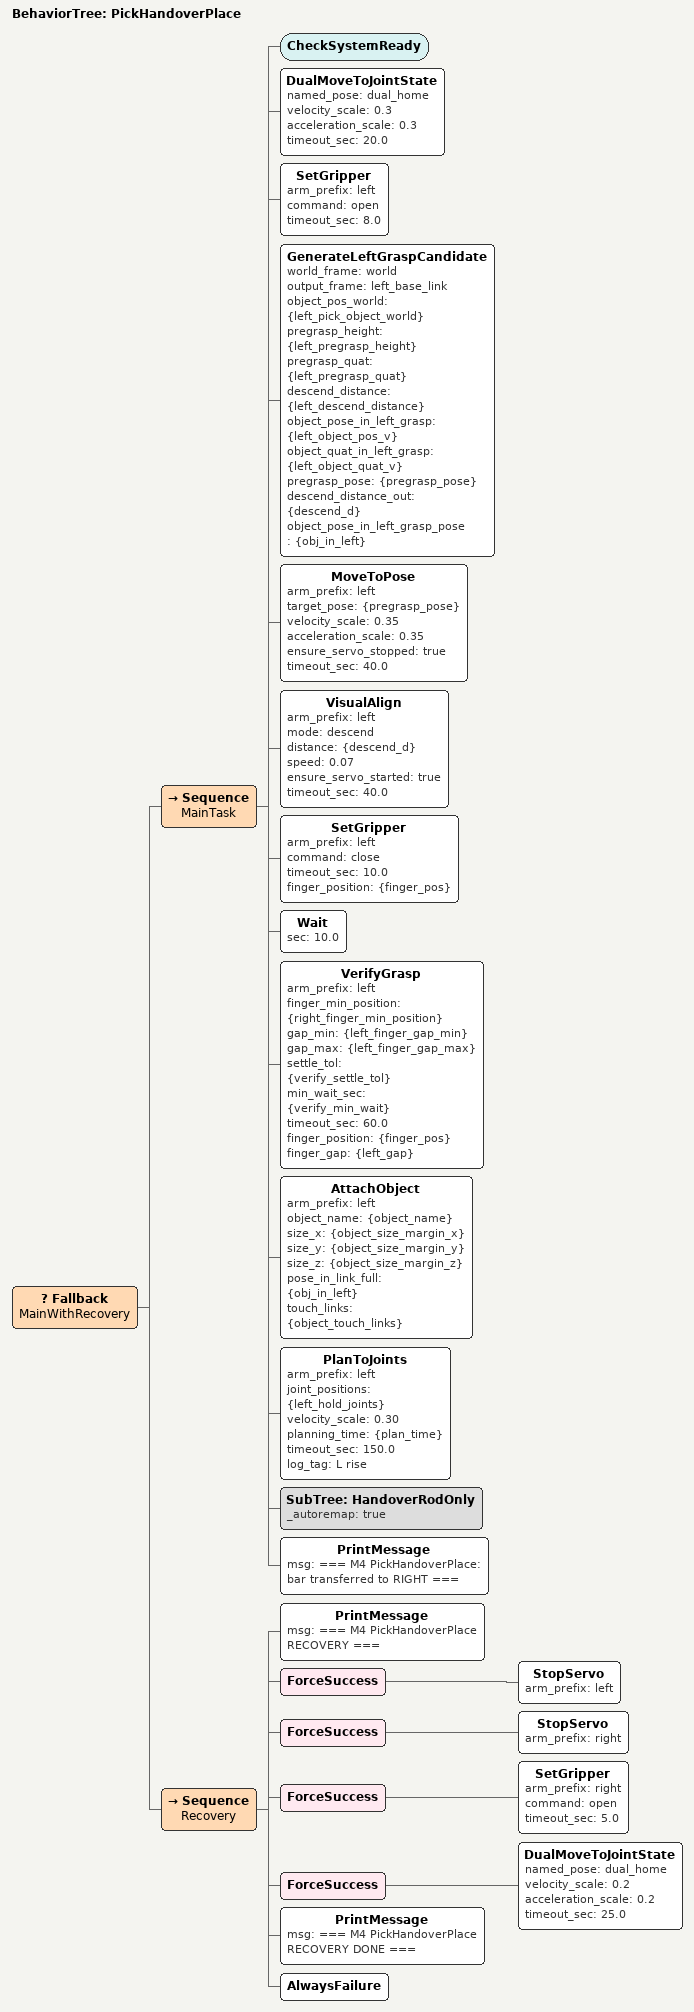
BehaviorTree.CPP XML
<root BTCPP_format="4">

  <BehaviorTree ID="PickHandoverPlace">
    <Fallback name="MainWithRecovery">

      <!-- ==================== 主任务 ==================== -->
      <Sequence name="MainTask">
        <CheckSystemReady />

        <!-- 起点：双臂 home -->
        <DualMoveToJointState named_pose="dual_home"
            velocity_scale="0.3" acceleration_scale="0.3"
            timeout_sec="20.0" />

        <SetGripper arm_prefix="left" command="open" timeout_sec="8.0" />

        <GenerateLeftGraspCandidate
            world_frame="world" output_frame="left_base_link"
            object_pos_world="{left_pick_object_world}"
            pregrasp_height="{left_pregrasp_height}"
            pregrasp_quat="{left_pregrasp_quat}"
            descend_distance="{left_descend_distance}"
            object_pose_in_left_grasp="{left_object_pos_v}"
            object_quat_in_left_grasp="{left_object_quat_v}"
            pregrasp_pose="{pregrasp_pose}"
            descend_distance_out="{descend_d}"
            object_pose_in_left_grasp_pose="{obj_in_left}" />

        <MoveToPose arm_prefix="left" target_pose="{pregrasp_pose}"
            velocity_scale="0.35" acceleration_scale="0.35"
            ensure_servo_stopped="true"
            timeout_sec="40.0" />

        <VisualAlign arm_prefix="left" mode="descend"
            distance="{descend_d}"
            speed="0.07"
            ensure_servo_started="true"
            timeout_sec="40.0" />

        <SetGripper arm_prefix="left" command="close"
            timeout_sec="10.0" finger_position="{finger_pos}" />
        <Wait sec="10.0" />
        <VerifyGrasp arm_prefix="left"
            finger_min_position="{right_finger_min_position}"
            gap_min="{left_finger_gap_min}" gap_max="{left_finger_gap_max}"
            settle_tol="{verify_settle_tol}" min_wait_sec="{verify_min_wait}"
            timeout_sec="60.0" finger_position="{finger_pos}" finger_gap="{left_gap}" />

        <!-- 长条 Attach：完整 position + orientation；PRE 阶段用 margin 盒 -->
        <AttachObject arm_prefix="left" object_name="{object_name}"
            size_x="{object_size_margin_x}" size_y="{object_size_margin_y}"
            size_z="{object_size_margin_z}"
            pose_in_link_full="{obj_in_left}"
            touch_links="{object_touch_links}" />

        <!-- 抬升必须 ompl 关节空间（servo lift 会掉杆，M4_2 §9.1）：
             用 PlanToJoints 到 YAML 里标定的 hold 关节角 -->
        <PlanToJoints arm_prefix="left"
            joint_positions="{left_hold_joints}"
            velocity_scale="0.30" planning_time="{plan_time}"
            timeout_sec="150.0" log_tag="L rise" />

        <!-- ============ 交接：整段收敛到 HandoverRodOnly 子树（规划 §9/§10/§11）============ -->
        <SubTree ID="HandoverRodOnly" _autoremap="true" />

        <!-- ============ 收尾：物体已在右手（owner=RIGHT）============ -->
        <PrintMessage msg="=== M4 PickHandoverPlace: bar transferred to RIGHT ===" />
        <!-- Place 阶段属于 M5/M6，本树到此结束（物体 attached to right_grasp_frame） -->
      </Sequence>

      <!-- ============ Recovery（ownership-aware，规划 §12）============ -->
      <Sequence name="Recovery">
        <PrintMessage msg="=== M4 PickHandoverPlace RECOVERY ===" />
        <ForceSuccess>
          <StopServo arm_prefix="left" />
        </ForceSuccess>
        <ForceSuccess>
          <StopServo arm_prefix="right" />
        </ForceSuccess>
        <ForceSuccess>
          <SetGripper arm_prefix="right" command="open" timeout_sec="5.0" />
        </ForceSuccess>
        <ForceSuccess>
          <DualMoveToJointState named_pose="dual_home"
              velocity_scale="0.2" acceleration_scale="0.2"
              timeout_sec="25.0" />
        </ForceSuccess>
        <PrintMessage msg="=== M4 PickHandoverPlace RECOVERY DONE ===" />
        <AlwaysFailure />
      </Sequence>

    </Fallback>
  </BehaviorTree>

</root>
